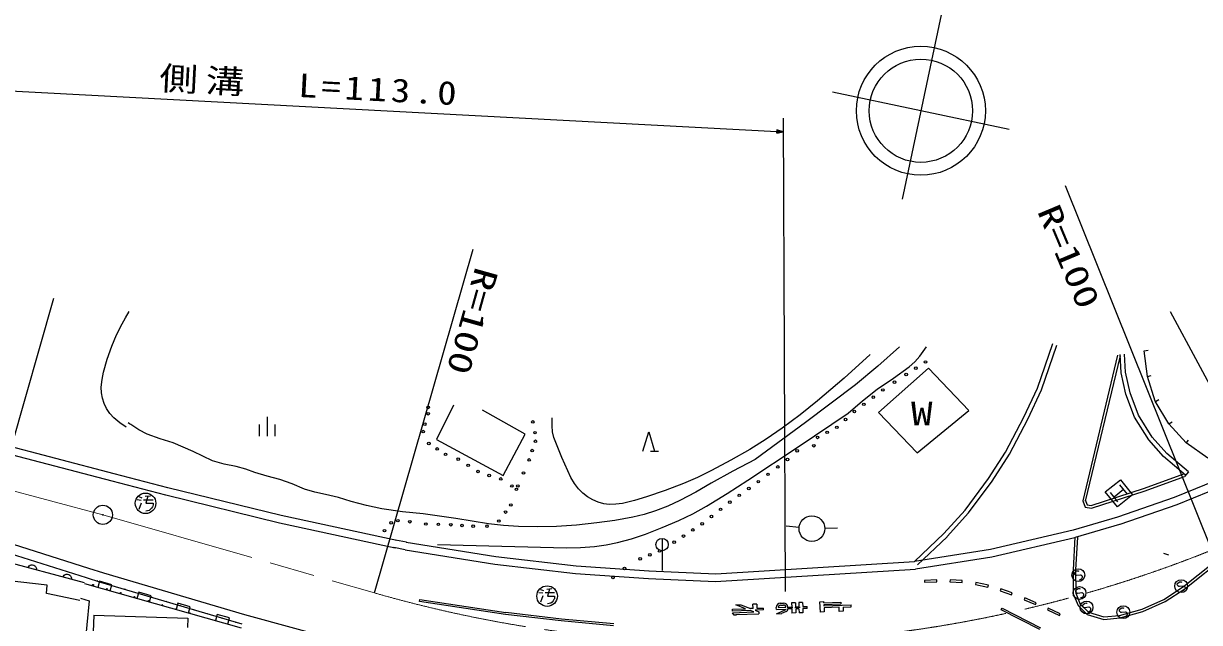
# Model space of a CAD drawing. Units: millimetres, scale not verified. Extents: x 40000 to 680000, y 20000 to 380000.
# Drawn here: x 148982 to 240123, y 272173 to 318594 of the extents above; entities that cross this region are included whole.
import ezdxf
from ezdxf.enums import TextEntityAlignment as Align

# ---------------------------------------------------------------- set-up
doc = ezdxf.new("R2010")
doc.units = ezdxf.units.MM
doc.header["$LTSCALE"] = 1000
doc.linetypes.add('CHAIN', pattern=[18.5, 12, -1.5, 3.5, -1.5])
doc.layers.add('M-BGD', color=7, linetype='Continuous', lineweight=25)
doc.layers.add('M-BMK', color=2, linetype='CHAIN', lineweight=13)
doc.styles.add('ＭＳ ゴシック', font='')
doc.styles.get('ＭＳ ゴシック').set_extended_font_data('MS Gothic')

# ---------------------------------------------------------------- blocks, each defined once
blk = doc.blocks.new('BUHIN1')
at = {"color": 7, "linetype": 'Continuous', "lineweight": 25}
for radius in [746, 22.5]:
    blk.add_circle((0, 0), radius, dxfattribs=at)
blk = doc.blocks.new('BUHIN11')
at = {"color": 7, "linetype": 'Continuous', "lineweight": 25}
blk.add_line((0, 0), (118, 276), dxfattribs=at)
blk = doc.blocks.new('BUHIN12')
at = {"color": 7, "linetype": 'Continuous', "lineweight": 25}
blk.add_line((0, 0), (220, 204), dxfattribs=at)
blk = doc.blocks.new('BUHIN30')
at = {"color": 7, "linetype": 'Continuous', "lineweight": 25}
blk.add_lwpolyline([(150, -325), (191, -323), (228, -305), (269, -271), (319, -211), (346, -150), (353, -83), (331, -23), (288, 15), (257, 37), (206, 54), (163, 44), (-132, -66), (-186, -60), (-247, -36), (-290, 6), (-316, 50), (-328, 105), (-296, 179), (-223, 268), (-185, 302), (-138, 324), (-83, 331), (-17, 322)], dxfattribs=at)
blk.add_circle((0, 0), 498, dxfattribs=at)
blk = doc.blocks.new('BUHIN81')
at = {"color": 7, "linetype": 'Continuous', "lineweight": 25}
blk.add_lwpolyline([(499, -35), (534, 464), (-464, 534), (-499, 35)], dxfattribs=at)
blk = doc.blocks.new('BUHIN83')
at = {"color": 7, "linetype": 'Continuous', "lineweight": 25}
blk.add_circle((0, 0), 99.5, dxfattribs=at)
blk = doc.blocks.new('BUHIN85')
at = {"color": 7, "linetype": 'Continuous', "lineweight": 25}
blk.add_circle((0, 0), 99.5, dxfattribs=at)
blk = doc.blocks.new('BUHIN87')
at = {"color": 7, "linetype": 'Continuous', "lineweight": 25}
blk.add_circle((0, 0), 99.5, dxfattribs=at)
blk = doc.blocks.new('BUHIN89')
at = {"color": 7, "linetype": 'Continuous', "lineweight": 25}
blk.add_circle((0, 0), 99.5, dxfattribs=at)
blk = doc.blocks.new('BUHIN98')
at = {"color": 7, "linetype": 'Continuous', "lineweight": 25}
blk.add_circle((0, 0), 99.5, dxfattribs=at)
blk = doc.blocks.new('BUHIN99')
at = {"color": 7, "linetype": 'Continuous', "lineweight": 25}
blk.add_circle((0, 0), 99.5, dxfattribs=at)
blk = doc.blocks.new('BUHIN100')
at = {"color": 7, "linetype": 'Continuous', "lineweight": 25}
blk.add_circle((0, 0), 99.5, dxfattribs=at)
blk = doc.blocks.new('BUHIN105')
at = {"color": 7, "linetype": 'Continuous', "lineweight": 25}
blk.add_circle((0, 0), 99.5, dxfattribs=at)
blk = doc.blocks.new('BUHIN106')
at = {"color": 7, "linetype": 'Continuous', "lineweight": 25}
blk.add_circle((0, 0), 99.5, dxfattribs=at)
blk = doc.blocks.new('BUHIN109')
at = {"color": 7, "linetype": 'Continuous', "lineweight": 25}
blk.add_circle((0, 0), 99.5, dxfattribs=at)
blk = doc.blocks.new('BUHIN111')
at = {"color": 7, "linetype": 'Continuous', "lineweight": 25}
blk.add_circle((0, 0), 99.5, dxfattribs=at)
blk = doc.blocks.new('BUHIN113')
at = {"color": 7, "linetype": 'Continuous', "lineweight": 25}
blk.add_circle((0, 0), 99.5, dxfattribs=at)
blk = doc.blocks.new('BUHIN114')
at = {"color": 7, "linetype": 'Continuous', "lineweight": 25}
blk.add_circle((0, 0), 99.5, dxfattribs=at)
blk = doc.blocks.new('BUHIN115')
at = {"color": 7, "linetype": 'Continuous', "lineweight": 25}
blk.add_circle((0, 0), 99.5, dxfattribs=at)
blk = doc.blocks.new('BUHIN116')
at = {"color": 7, "linetype": 'Continuous', "lineweight": 25}
blk.add_circle((0, 0), 99.5, dxfattribs=at)
blk = doc.blocks.new('BUHIN120')
at = {"color": 7, "linetype": 'Continuous', "lineweight": 25}
blk.add_circle((0, 0), 99.5, dxfattribs=at)
blk = doc.blocks.new('BUHIN121')
at = {"color": 7, "linetype": 'Continuous', "lineweight": 25}
blk.add_circle((0, 0), 99.5, dxfattribs=at)
blk = doc.blocks.new('BUHIN122')
at = {"color": 7, "linetype": 'Continuous', "lineweight": 25}
blk.add_circle((0, 0), 99.5, dxfattribs=at)
blk = doc.blocks.new('BUHIN123')
at = {"color": 7, "linetype": 'Continuous', "lineweight": 25}
blk.add_circle((0, 0), 99.5, dxfattribs=at)
blk = doc.blocks.new('BUHIN124')
at = {"color": 7, "linetype": 'Continuous', "lineweight": 25}
blk.add_circle((0, 0), 99.5, dxfattribs=at)
blk = doc.blocks.new('BUHIN171')
at = {"color": 7, "linetype": 'Continuous', "lineweight": 25}
for p, q in [((-688, 143), (-387, 173)), ((-615, 403), (-365, 357)), ((-210, 242), (511, 392)), ((-143, 530), (246, 644)), ((-385, -546), (-312, -32))]:
    blk.add_line(p, q, dxfattribs=at)
blk.add_lwpolyline([(68, 574), (23, 5), (568, 118), (595, 6), (591, -93), (568, -155), (523, -275), (467, -377), (387, -483), (277, -543), (148, -594)], dxfattribs=at)
blk.add_circle((0, 0), 796, dxfattribs=at)
blk = doc.blocks.new('BUHIN173')
at = {"color": 7, "linetype": 'Continuous', "lineweight": 25}
blk.add_line((-509, 2441), (0, 0), dxfattribs=at)
blk.add_circle((-411, 1970), 481, dxfattribs=at)
blk = doc.blocks.new('BUHIN174')
at = {"color": 7, "linetype": 'Continuous', "lineweight": 25}
blk.add_circle((0, 0), 995, dxfattribs=at)
blk = doc.blocks.new('BUHIN214')
at = {"color": 7, "linetype": 'Continuous', "lineweight": 25}
blk.add_lwpolyline([(-349, 19), (-317, 98), (-271, 164), (-201, 237), (-121, 275), (-38, 295), (70, 289), (151, 260), (226, 214), (290, 133), (328, 62), (349, -19)], dxfattribs=at)

msp = doc.modelspace()

# ---------------------------------------------------------------- linework, layer by layer
at = {"layer": 'M-BGD'}
for p, q in [((222257, 329444), (217080, 304986)), ((120845, 314821), (207861, 310197)), ((225378, 310385), (211681, 313284)), ((207857, 311258), (208021, 274574)), ((241074, 277781), (229738, 306002)), ((176180, 274465), (183835, 301102)), ((148039, 285794), (151344, 297318)), ((242759, 287174), (237872, 296241)), ((227558, 290326), (228749, 293791)), ((227883, 290195), (229080, 293678)), ((233778, 292878), (231076, 281612)), ((233972, 292831), (231271, 281566)), ((234054, 291515), (233968, 292953)), ((234401, 291562), (234318, 292974)), ((235841, 293236), (236139, 293273)), ((219112, 291877), (215241, 288455)), ((222257, 288604), (219112, 291877)), ((234411, 289861), (234054, 291515)), ((234747, 289961), (234401, 291562)), ((236092, 291229), (236378, 291320)), ((226513, 288087), (227558, 290326)), ((226827, 287932), (227883, 290195)), ((235088, 288094), (234411, 289861)), ((235403, 288250), (234747, 289961)), ((182308, 289007), (180983, 286357)), ((167853, 288102), (167853, 286602)), ((187867, 286772), (184563, 288632)), ((215241, 288455), (218231, 285315)), ((218231, 285315), (222257, 288604)), ((225097, 285381), (226513, 288087)), ((236186, 286324), (235088, 288094)), ((236467, 286533), (235403, 288250)), ((155847, 283124), (140180, 287238)), ((156005, 283702), (140332, 287819)), ((167253, 287506), (167253, 286606)), ((168453, 287506), (168453, 286606)), ((225400, 285205), (226827, 287932)), ((180983, 286357), (186166, 283568)), ((186166, 283568), (187867, 286772)), ((237336, 285028), (236186, 286324)), ((237581, 285279), (236467, 286533)), ((197586, 285448), (198186, 285448)), ((223771, 283321), (225097, 285381)), ((239269, 283850), (237581, 285279)), ((224059, 283122), (225400, 285205)), ((239043, 283583), (237336, 285028)), ((160173, 282608), (156005, 283702)), ((235857, 282576), (238903, 283684)), ((235922, 282387), (238972, 283496)), ((243080, 283877), (238165, 281854)), ((239269, 283850), (238972, 283496)), ((160020, 282027), (155847, 283124)), ((168949, 280461), (160163, 282610)), ((221953, 280890), (223771, 283321)), ((222223, 280667), (224059, 283122)), ((231734, 281231), (235857, 282576)), ((234536, 282109), (233950, 282841)), ((243331, 283332), (238377, 281292)), ((168814, 279876), (160020, 282027)), ((231263, 281685), (231415, 281293)), ((231747, 281025), (235922, 282387)), ((233805, 281523), (233218, 282254)), ((234243, 282475), (233512, 281888)), ((238165, 281854), (233767, 280343)), ((220315, 279072), (221953, 280890)), ((231076, 281612), (231268, 281117)), ((231268, 281117), (231747, 281025)), ((231415, 281293), (231734, 281231)), ((238377, 281292), (233961, 279775)), ((238883, 274952), (246984, 281413)), ((239000, 274790), (247124, 281269)), ((140484, 279874), (153826, 275663)), ((140705, 280590), (154021, 276387)), ((177786, 277942), (168814, 279876)), ((177913, 278528), (168949, 280461)), ((220575, 278838), (222223, 280667)), ((233767, 280343), (230324, 279323)), ((209087, 279544), (208091, 279641)), ((211081, 279482), (212080, 279516)), ((218028, 276892), (220315, 279072)), ((230324, 279323), (223918, 277831)), ((233937, 279768), (230494, 278748)), ((153715, 275252), (142867, 278146)), ((178671, 278387), (177809, 278563)), ((178646, 278392), (185588, 277283)), ((218270, 276639), (220556, 278819)), ((230460, 278739), (224033, 277242)), ((230460, 278797), (230323, 276247)), ((230660, 278787), (230523, 276242)), ((178552, 277799), (177689, 277975)), ((178552, 277799), (185506, 276688)), ((185588, 277283), (191821, 276561)), ((223918, 277831), (218028, 276892)), ((224033, 277242), (218123, 276300)), ((237742, 277384), (237365, 277517)), ((154021, 276387), (155172, 276024)), ((185506, 276688), (191765, 275963)), ((191821, 276561), (197467, 276167)), ((197451, 276168), (202638, 275948)), ((202613, 275349), (218123, 276300)), ((202638, 275948), (218028, 276892)), ((230323, 276247), (230339, 274394)), ((230523, 276242), (230539, 274435)), ((150811, 275057), (144763, 275772)), ((153826, 275663), (154952, 275307)), ((154952, 275307), (165901, 272072)), ((155172, 276024), (166113, 272791)), ((191765, 275963), (197426, 275569)), ((197426, 275569), (202613, 275349)), ((219754, 275468), (218802, 275437)), ((218802, 275437), (218807, 275287)), ((218807, 275287), (219759, 275318)), ((219759, 275318), (219754, 275468)), ((220788, 275467), (220780, 275317)), ((220780, 275317), (221731, 275265)), ((221739, 275415), (220788, 275467)), ((221731, 275265), (221739, 275415)), ((222799, 275274), (222767, 275128)), ((223763, 275064), (222799, 275274)), ((150767, 274414), (150811, 275057)), ((153346, 273882), (150767, 274414)), ((153697, 275186), (165850, 271755)), ((222767, 275128), (223731, 274918)), ((223731, 274918), (223763, 275064)), ((224735, 274774), (224685, 274632)), ((224685, 274632), (225560, 274326)), ((225610, 274467), (224735, 274774)), ((225560, 274326), (225610, 274467)), ((230339, 274394), (230718, 273484)), ((230539, 274435), (230887, 273598)), ((237363, 273964), (238883, 274952)), ((237459, 273788), (239000, 274790)), ((154075, 273846), (153031, 263148)), ((153394, 274060), (154075, 273846)), ((179662, 273805), (179685, 273953)), ((186344, 272787), (179662, 273805)), ((179685, 273953), (186366, 272935)), ((204187, 273536), (204564, 273550)), ((204948, 273239), (204187, 273536)), ((204564, 273550), (205325, 273253)), ((205813, 273596), (205513, 273585)), ((205525, 273260), (205513, 273585)), ((205813, 273596), (205825, 273272)), ((207637, 273664), (207887, 273673)), ((207642, 273514), (207892, 273523)), ((208811, 273708), (208511, 273696)), ((208511, 273696), (208523, 273372)), ((208811, 273708), (208823, 273383)), ((209360, 273728), (209061, 273717)), ((209061, 273717), (209073, 273392)), ((209360, 273728), (209373, 273403)), ((210710, 273778), (211009, 273789)), ((210739, 272979), (210710, 273778)), ((211013, 273702), (211009, 273789)), ((211013, 273702), (212331, 273751)), ((212337, 273601), (211018, 273552)), ((211018, 273552), (211021, 273464)), ((211021, 273464), (213120, 273542)), ((212331, 273751), (212337, 273601)), ((213126, 273392), (213120, 273542)), ((226592, 274075), (226532, 273937)), ((226532, 273937), (227410, 273556)), ((227470, 273693), (226592, 274075)), ((227410, 273556), (227470, 273693)), ((230718, 273484), (231423, 272783)), ((230887, 273598), (231527, 272961)), ((235677, 273212), (237363, 273964)), ((235745, 273024), (237459, 273788)), ((154442, 272745), (153962, 262323)), ((154442, 272745), (161724, 272519)), ((161724, 272519), (161696, 271785)), ((166113, 272791), (173855, 270676)), ((190662, 272293), (186344, 272787)), ((190678, 272442), (186364, 272935)), ((203926, 273201), (204948, 273239)), ((203932, 273051), (203926, 273201)), ((205300, 273102), (203932, 273051)), ((203936, 272926), (205593, 272988)), ((204053, 272731), (203936, 272926)), ((204223, 272737), (204053, 272731)), ((204194, 272786), (205975, 272852)), ((204194, 272786), (204223, 272737)), ((205593, 272988), (205300, 273102)), ((205525, 273260), (205325, 273253)), ((206330, 273140), (205677, 273116)), ((205677, 273116), (205970, 273002)), ((205825, 273272), (206325, 273290)), ((205970, 273002), (205975, 272852)), ((206330, 273140), (206325, 273290)), ((207330, 273177), (207324, 273327)), ((207330, 273177), (208079, 273205)), ((207342, 272852), (208060, 273176)), ((207342, 272852), (207741, 272867)), ((207474, 273333), (208073, 273355)), ((208086, 273023), (207740, 272867)), ((208611, 273300), (208176, 273284)), ((208223, 273361), (208523, 273372)), ((208529, 273222), (208229, 273211)), ((208529, 273222), (208541, 272897)), ((208841, 272908), (208541, 272897)), ((209169, 273321), (208755, 273305)), ((208823, 273383), (209073, 273392)), ((209078, 273242), (208828, 273233)), ((208828, 273233), (208841, 272908)), ((209078, 273242), (209090, 272917)), ((209390, 272928), (209090, 272917)), ((209373, 273403), (209722, 273416)), ((209728, 273266), (209378, 273253)), ((209378, 273253), (209390, 272928)), ((209728, 273266), (209722, 273416)), ((211039, 272990), (210739, 272979)), ((212196, 273358), (211027, 273314)), ((211027, 273314), (211039, 272990)), ((212208, 273033), (212196, 273358)), ((212507, 273044), (212208, 273033)), ((212495, 273369), (213126, 273392)), ((212495, 273369), (212507, 273044)), ((224759, 273155), (224828, 273288)), ((224759, 273155), (224828, 273288)), ((227739, 271623), (224759, 273155)), ((224828, 273288), (227807, 271757)), ((228408, 273279), (228345, 273143)), ((228345, 273143), (229271, 272715)), ((229334, 272852), (228408, 273279)), ((229271, 272715), (229334, 272852)), ((231423, 272783), (232701, 272415)), ((231527, 272961), (232720, 272618)), ((232701, 272415), (233970, 272528)), ((232720, 272618), (233934, 272726)), ((233934, 272726), (235677, 273212)), ((233970, 272528), (235745, 273024)), ((194715, 271924), (190662, 272293)), ((194727, 272074), (190678, 272442))]:
    msp.add_line(p, q, dxfattribs=at)
for points in [[(207861, 310197), (207369, 310348), (207355, 310098)], [(207759, 310202), (207389, 310134), (207398, 310309)], [(207709, 310205), (207408, 310152), (207416, 310289)], [(207658, 310207), (207428, 310170), (207433, 310269)], [(207608, 310210), (207448, 310187), (207451, 310250)], [(233993, 283236), (234932, 282066), (233761, 281127), (232823, 282298)]]:
    msp.add_lwpolyline(points, close=True, dxfattribs=at)
for points in [[(207810, 310199), (207369, 310116), (207380, 310329), (207809, 310199)], [(207468, 310217), (207557, 310213), (207467, 310205), (207469, 310230), (207557, 310213)], [(156940, 287305), (156438, 287644), (155973, 288033), (155672, 288371), (155418, 288748), (155228, 289138), (155095, 289547), (155020, 289980), (155004, 290417), (155067, 290993), (155190, 291560), (155472, 292583), (155814, 293592), (156189, 294459), (156624, 295311), (156888, 295794), (157158, 296274)], [(216880, 293541), (215197, 292050), (213469, 290600), (209594, 287674), (205685, 284799), (203969, 283905), (202280, 282957), (201087, 282264), (199853, 281616), (198925, 281190), (197966, 280816), (197091, 280542), (196198, 280326), (194819, 280077), (193420, 279886), (191851, 279724), (190279, 279621), (188809, 279589), (187341, 279617), (186175, 279692), (185016, 279827), (182494, 280233), (179951, 280581), (178354, 280757), (176765, 280992), (175572, 281245), (174383, 281558), (173398, 281858), (172397, 282101), (171564, 282273), (170751, 282504), (169806, 282910), (168841, 283259), (167871, 283503), (166919, 283805), (166204, 284058), (165472, 284254), (164544, 284454), (163637, 284712), (162126, 285435), (160586, 286104), (159560, 286410), (158560, 286770), (157919, 287110), (157293, 287511), (157193, 287578), (157085, 287652)], [(181077, 278220), (186056, 278094), (191065, 277965), (192154, 277981), (193246, 278058), (194142, 278184), (195030, 278370), (196111, 278668), (197188, 279026), (198491, 279521), (199777, 280074), (200854, 280596), (201914, 281177), (203525, 282162), (205114, 283203), (209021, 285775), (212903, 288401), (213993, 289352), (215134, 290265), (216396, 291101), (217612, 291978), (218049, 292380), (218442, 292825), (218710, 293172), (218970, 293528)], [(214605, 292930), (212580, 291116), (210517, 289346), (209173, 288271), (207792, 287244), (206548, 286390), (205272, 285587), (203801, 284741), (202296, 283945), (201217, 283414), (200124, 282943), (198724, 282402), (197271, 281906), (196343, 281622), (195406, 281399), (194888, 281332), (194374, 281325), (193953, 281377), (193531, 281492), (193105, 281673), (192702, 281910), (192333, 282194), (192000, 282526), (191676, 282950), (191396, 283419), (190710, 284953), (190084, 286502), (189992, 286945), (189958, 287411), (189957, 287723), (189964, 288046)], [(240758, 284909), (239080, 286084), (237753, 287561), (236694, 289325), (236092, 291230), (235841, 293236)], [(196982, 285448), (197440, 286944), (197897, 285448)]]:
    msp.add_lwpolyline(points, dxfattribs=at)
for centre, radius in [((218530, 311834), 5000), ((218530, 311834), 4000), ((180078, 287544), 99.5), ((188452, 287717), 99.5), ((188625, 286880), 99.5), ((210526, 286517), 99.5), ((180396, 286042), 99.5), ((208940, 285481), 99.5), ((210235, 285870), 99.5), ((182677, 284830), 99.5), ((185074, 283559), 99.5), ((185969, 283299), 99.5), ((186835, 282751), 99.5), ((187182, 282491), 99.5), ((186344, 280729), 99.5), ((186749, 281278), 99.5), ((177480, 279892), 99.5), ((177999, 280065), 99.5), ((178923, 279979), 99.5), ((185825, 280036), 99.5), ((176960, 279286), 99.5), ((184901, 279632), 99.5), ((199414, 278395), 99.5), ((196778, 277105), 99.5), ((154366, 275073), 49.8), ((155437, 274755), 49.8)]:
    msp.add_circle(centre, radius, dxfattribs=at)
for centre, radius, start, end in [((154707, 275438), 49.8, 208.46772, 298.40512), ((155779, 275120), 49.8, 209.03417, 297.83867), ((156509, 274436), 49.8, 286.62796, 221.84211), ((156851, 274801), 49.8, 209.60639, 297.26644), ((157923, 274483), 49.8, 210.18463, 296.6882), ((157581, 274118), 49.8, 311.67955, 196.79051), ((158653, 273799), 49.8, 330.82973, 177.64033), ((158994, 274164), 49.8, 210.76914, 296.10369), ((159724, 273481), 49.8, 348.50409, 159.96598), ((160066, 273846), 49.8, 211.3602, 295.51263), ((161138, 273528), 49.8, 211.95809, 294.91475), ((207649, 273339), 325, 92.12396, 182.12396), ((207649, 273339), 175, 92.12396, 182.12396), ((207899, 273348), 325, 2.12396, 92.12396), ((207899, 273348), 175, 2.12396, 92.12396), ((160796, 273163), 49.8, 6.61321, 141.85685), ((161868, 272844), 49.8, 27.62784, 120.84223), ((162209, 273209), 49.8, 212.56312, 294.30972), ((162940, 272526), 49.8, 67.58615, 80.88391), ((163281, 272891), 49.8, 213.17562, 293.69721), ((164353, 272572), 49.8, 213.79596, 293.07688), ((207987, 273244), 100, 316.99474, 337.01603), ((207982, 273250), 250, 294.49687, 350.82934), ((165425, 272254), 49.8, 214.42451, 292.44832)]:
    msp.add_arc(centre, radius, start, end, dxfattribs=at)
at = {"layer": 'M-BMK'}
for q in [(115381, 291195), (176180, 274465)]:
    msp.add_line((155133, 280514), q, dxfattribs=at)
for start, end in [(264.83823, 291.88434), (253.96645, 263.97878)]:
    msp.add_arc((203800, 370575), 100000, start, end, dxfattribs=at)

# ---------------------------------------------------------------- block references
at = {"layer": 'M-BGD', "rotation": 348.22994}
for name, p in [('BUHIN124', (218138, 291877)), ('BUHIN124', (218883, 292363)), ('BUHIN123', (216487, 290793)), ('BUHIN123', (217393, 291392)), ('BUHIN122', (215580, 290194)), ('BUHIN83', (180338, 288843)), ('BUHIN122', (214110, 289081)), ('BUHIN122', (214845, 289637)), ('BUHIN12', (236706, 289303)), ('BUHIN83', (180338, 288352)), ('BUHIN121', (212696, 287910)), ('BUHIN121', (213376, 288525)), ('BUHIN120', (212016, 287294)), ('BUHIN12', (237747, 287570)), ('BUHIN85', (179963, 286966)), ('BUHIN106', (188654, 286216)), ('BUHIN120', (211271, 286906)), ('BUHIN11', (239101, 286069)), ('BUHIN87', (181046, 285624)), ('BUHIN87', (181695, 285205)), ('BUHIN106', (188409, 285494)), ('BUHIN89', (183442, 284353)), ('BUHIN105', (188163, 284772)), ('BUHIN116', (208195, 284801)), ('BUHIN89', (184208, 283877)), ('BUHIN105', (187730, 283761)), ('BUHIN116', (206685, 283657)), ('BUHIN116', (207440, 284229)), ('BUHIN105', (187297, 282751)), ('BUHIN115', (205193, 282558)), ('BUHIN115', (205929, 283086)), ('BUHIN171', (158442, 281411)), ('BUHIN115', (204456, 282030)), ('BUHIN1', (155133, 280514)), ('BUHIN114', (203008, 280942)), ('BUHIN114', (203720, 281503)), ('BUHIN100', (180165, 279805)), ('BUHIN100', (181132, 279777)), ('BUHIN99', (182100, 279748)), ('BUHIN99', (182966, 279690)), ('BUHIN113', (201583, 279819)), ('BUHIN114', (202296, 280381)), ('BUHIN174', (210082, 279448)), ('BUHIN98', (183832, 279632)), ('BUHIN113', (200137, 278870)), ('BUHIN113', (200860, 279345)), ('BUHIN173', (198471, 276197)), ('BUHIN111', (197530, 277410)), ('BUHIN111', (198281, 277715)), ('BUHIN214', (149647, 276337)), ('BUHIN109', (195558, 276351)), ('BUHIN30', (230729, 275840)), ('BUHIN214', (152359, 275613)), ('BUHIN81', (155216, 274757)), ('BUHIN109', (194667, 275662)), ('BUHIN30', (238705, 274990)), ('BUHIN81', (158255, 273900)), ('BUHIN171', (189563, 274219)), ('BUHIN30', (230828, 274463)), ('BUHIN81', (161293, 273042)), ('BUHIN30', (231372, 273339)), ('BUHIN30', (234216, 272972)), ('BUHIN81', (164331, 272184))]:
    msp.add_blockref(name, p, dxfattribs=at)

# ---------------------------------------------------------------- texts
at = {"layer": 'M-BGD', "style": 'ＭＳ ゴシック', "width": 1.35}
for rotation, p in [(292.8, (227013, 303849)), (254.4, (183496, 299975))]:
    msp.add_text('R=100', height=1833, rotation=rotation, dxfattribs=at).set_placement(p, align=Align.BOTTOM_LEFT)
msp.add_text('W', height=1833, dxfattribs=at).set_placement((217761, 286903), align=Align.BOTTOM_LEFT)
at = {"layer": 'M-BGD', "char_height": 1833, "attachment_point": 7, "style": 'ＭＳ ゴシック'}
for s, insert, rotation in [('\\T1.2;\\W1.2;側溝\u3000L=113.0', (159449, 313270), 357), ('\\T1.2;一般県道岩国美和線', (231363, 261277), 37.9)]:
    msp.add_mtext(s, dxfattribs=dict(at, insert=insert, rotation=rotation))

doc.saveas('drawing.dxf')
